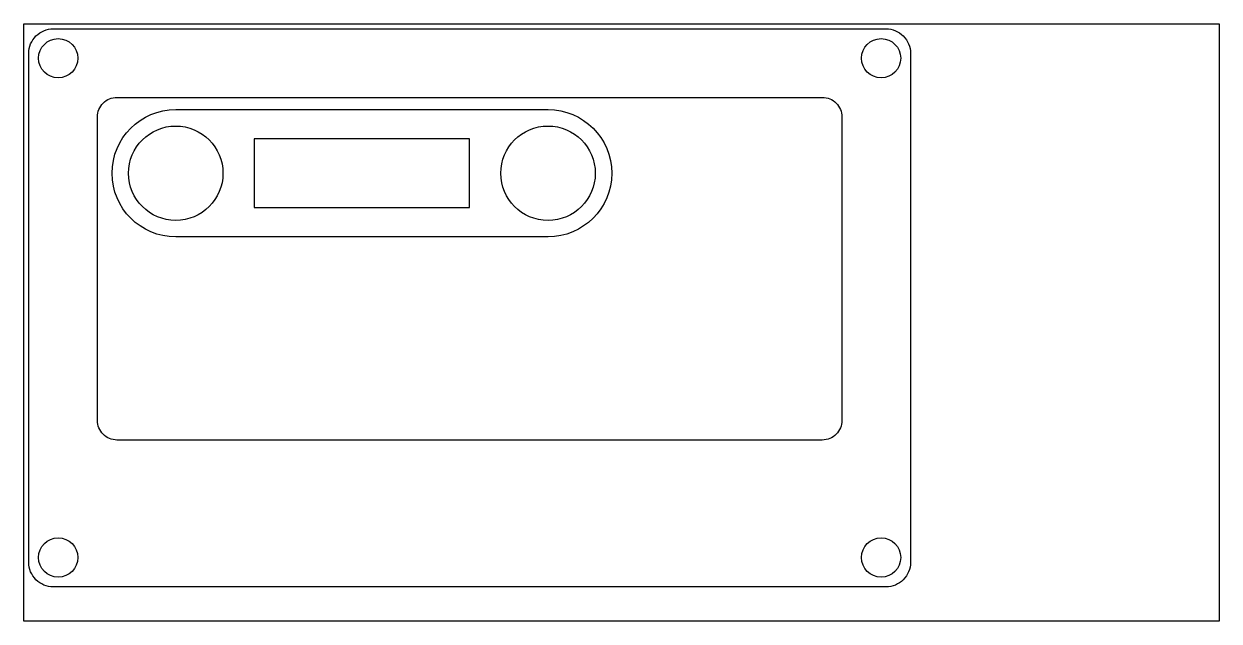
# Model space of a CAD drawing. Header units: millimetres. Extents: x 1500 to 2720, y -1492 to -882.
import ezdxf

# ---------------------------------------------------------------- set-up
doc = ezdxf.new("R2010")
doc.units = ezdxf.units.MM
doc.layers.get('0').update_dxf_attribs({"linetype": 'CONTINUOUS'})

msp = doc.modelspace()

# ---------------------------------------------------------------- linework, layer by layer
for p, q in [((1500, -881.8), (2720, -881.8)), ((1500, -1491.8), (1500, -881.8)), ((2720, -881.8), (2720, -1491.8)), ((2720, -1491.8), (1500, -1491.8))]:
    msp.add_line(p, q)
for points in [[(2380, -886.8, -0.414214), (2405, -911.8), (2405, -1431.8, -0.414214), (2380, -1456.8), (1530, -1456.8, -0.414214), (1505, -1431.8), (1505, -911.8, -0.414214), (1530, -886.8)], [(2335, -1286.8, -0.414214), (2315, -1306.8), (1595, -1306.8, -0.414214), (1575, -1286.8), (1575, -976.8, -0.414214), (1595, -956.8), (2315, -956.8, -0.414214), (2335, -976.8)], [(1655, -969.3), (2035, -969.3, -1), (2035, -1099.3), (1655, -1099.3, -1)]]:
    msp.add_lwpolyline(points, format="xyb", close=True)
msp.add_lwpolyline([(1735, -1069.3), (1955, -1069.3), (1955, -999.3), (1735, -999.3)], close=True)
for centre, radius in [((1535, -916.8), 20), ((2375, -916.8), 20), ((1655, -1034.3), 48.2), ((2035, -1034.3), 48.2), ((1535, -1426.8), 20), ((2375, -1426.8), 20)]:
    msp.add_circle(centre, radius)

doc.saveas('drawing.dxf')
